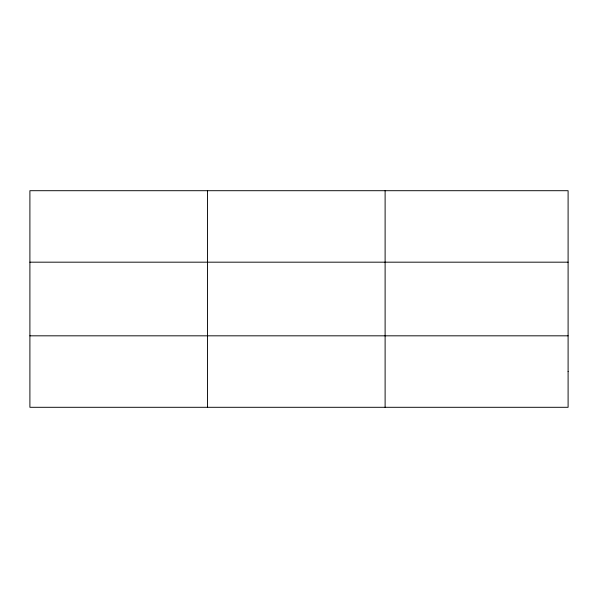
<?xml version="1.0" encoding="UTF-8"?>
<svg xmlns="http://www.w3.org/2000/svg" width="598" height="598" viewBox="0 0 598 598"><rect width="100%" height="100%" fill="white"/><g stroke="black" fill="none" stroke-linecap="round" stroke-linejoin="round"><path stroke-width="0.9" d="M207.506 407.298L207.506 190.702M385.112 407.298L385.112 190.702M29.9 262.178L568.1 262.178M29.9 335.822L568.1 335.822M568.1 371.56L568.1 407.298L29.9 407.298L29.9 190.702L568.1 190.702L568.1 371.56"/></g></svg>
